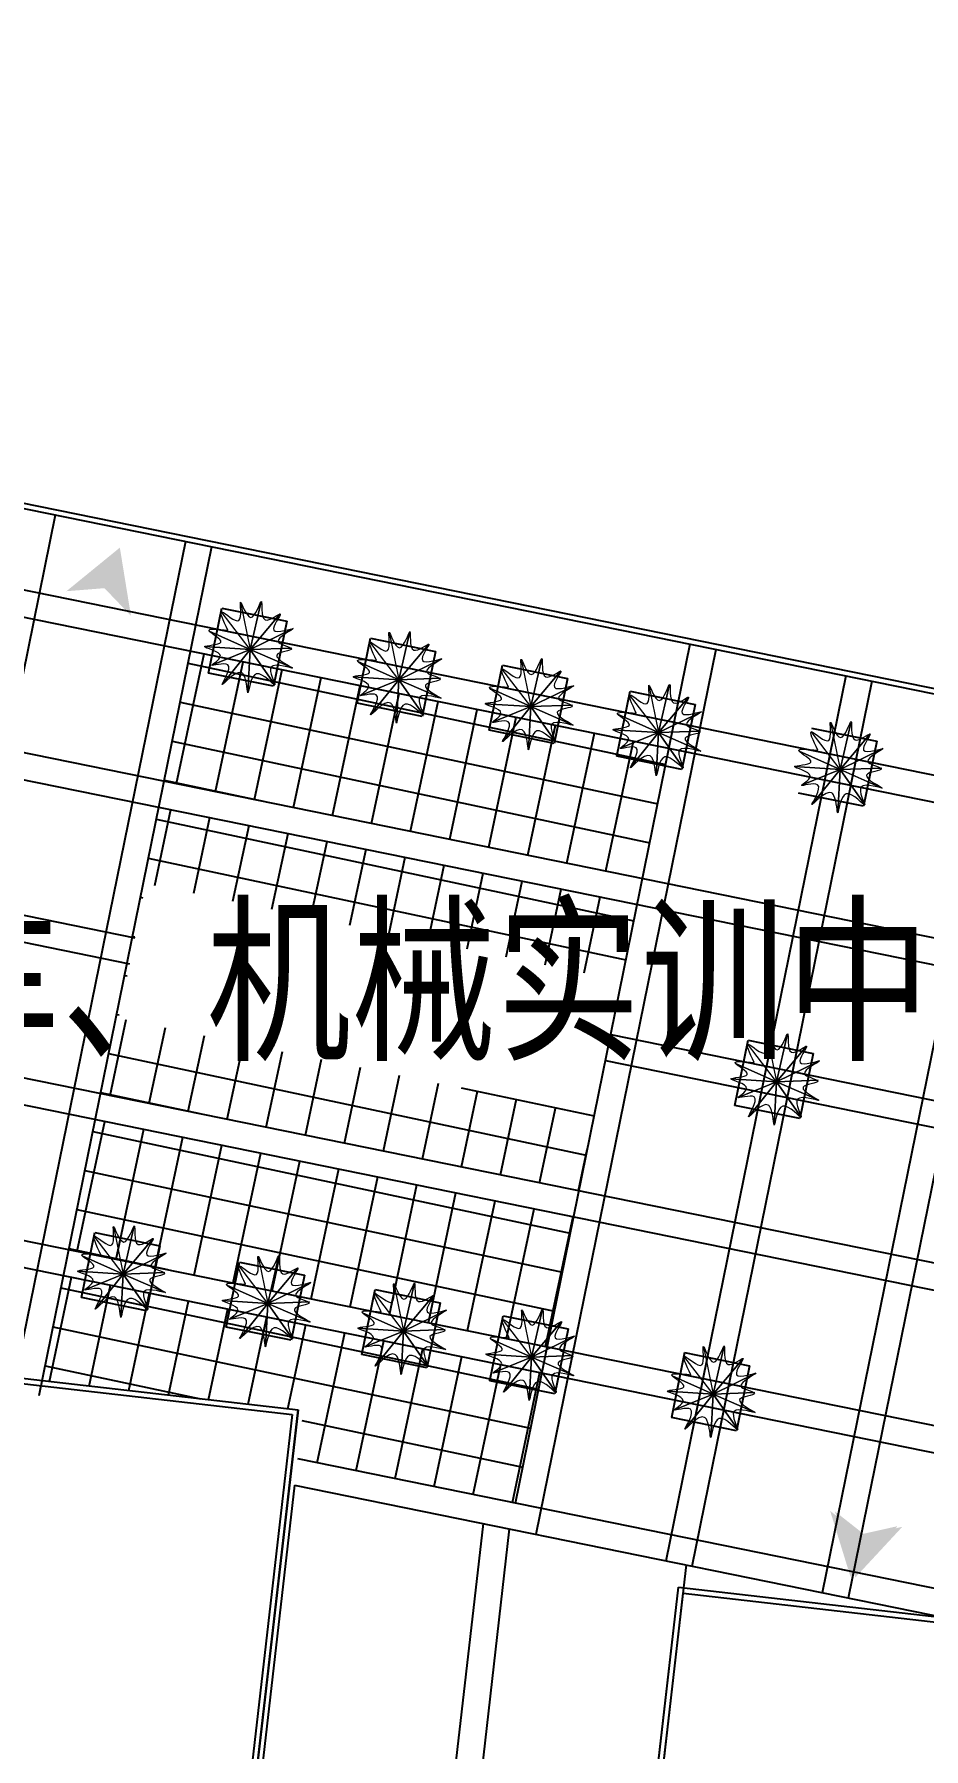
# Model space of a CAD drawing. Extents: x 34159 to 76259, y 14444 to 30378.
# Drawn here: x 34918.9 to 34952.4, y 15344.6 to 15409.2 of the extents above; entities that cross this region are included whole.
import ezdxf

# ---------------------------------------------------------------- set-up
doc = ezdxf.new("R2010")
doc.units = 0
doc.header["$LTSCALE"] = 1000
doc.header["$MEASUREMENT"] = 0
for name, color, linetype in [('2222', 7, 'Continuous'), ('JZ', 2, 'Continuous'), ('PUB_DIM', 3, 'Continuous'), ('PUB_TEXT', 7, 'Continuous'), ('绿化', 3, 'Continuous'), ('铺地', 25, 'Continuous')]:
    doc.layers.add(name, color=color, linetype=linetype)
doc.styles.add('HT', font='simhei.ttf', dxfattribs={"width": 0.8})

msp = doc.modelspace()

# ---------------------------------------------------------------- hatches: boundary and pattern name
at = {"layer": 'PUB_DIM'}
for points in [[(34921.545, 15388.314), (34922.541, 15387.276), (34922.125, 15389.841), (34920.112, 15388.199)], [(34950.004, 15352.678), (34948.875, 15353.568), (34949.641, 15351.086), (34951.408, 15352.991)], [(34950.189, 15352.657), (34949.06, 15353.547), (34949.826, 15351.065), (34951.593, 15352.969)]]:
    msp.add_hatch(color=256, dxfattribs=at).paths.add_polyline_path(points)

# ---------------------------------------------------------------- linework, layer by layer
msp.add_line((34939.177, 15315.919), (34943.166, 15350.691))
at = {"layer": '2222'}
for p, q in [((34925.466, 15385.116), (34925.965, 15387.566)), ((34925.965, 15387.566), (34928.415, 15387.068)), ((34928.415, 15387.068), (34927.916, 15384.618)), ((34931.061, 15383.978), (34931.559, 15386.428)), ((34931.559, 15386.428), (34934.009, 15385.929)), ((34934.009, 15385.929), (34933.511, 15383.48)), ((34927.916, 15384.618), (34925.466, 15385.116)), ((34936.031, 15382.967), (34936.53, 15385.417)), ((34936.53, 15385.417), (34938.98, 15384.918)), ((34938.98, 15384.918), (34938.481, 15382.468)), ((34940.845, 15381.987), (34941.344, 15384.437)), ((34941.344, 15384.437), (34943.794, 15383.939)), ((34933.511, 15383.48), (34931.061, 15383.978)), ((34943.794, 15383.939), (34943.295, 15381.489)), ((34938.481, 15382.468), (34936.031, 15382.967)), ((34948.178, 15383.047), (34950.628, 15382.549)), ((34950.628, 15382.549), (34950.129, 15380.099)), ((34943.295, 15381.489), (34940.845, 15381.987)), ((34950.129, 15380.099), (34947.68, 15380.597)), ((34945.287, 15368.838), (34945.786, 15371.288)), ((34945.786, 15371.288), (34948.236, 15370.789)), ((34948.236, 15370.789), (34947.737, 15368.34)), ((34947.737, 15368.34), (34945.287, 15368.838)), ((34920.682, 15361.598), (34921.18, 15364.048)), ((34921.18, 15364.048), (34923.63, 15363.549)), ((34923.63, 15363.549), (34923.132, 15361.099)), ((34926.129, 15360.49), (34926.628, 15362.939)), ((34926.628, 15362.939), (34929.077, 15362.441)), ((34929.077, 15362.441), (34928.579, 15359.991)), ((34931.236, 15359.451), (34931.734, 15361.901)), ((34931.734, 15361.901), (34934.184, 15361.402)), ((34923.132, 15361.099), (34920.682, 15361.598)), ((34934.184, 15361.402), (34933.686, 15358.952)), ((34928.579, 15359.991), (34926.129, 15360.49)), ((34936.061, 15358.469), (34936.559, 15360.919)), ((34936.559, 15360.919), (34939.009, 15360.421)), ((34939.009, 15360.421), (34938.511, 15357.971)), ((34933.686, 15358.952), (34931.236, 15359.451)), ((34943.394, 15359.529), (34942.895, 15357.079)), ((34943.394, 15359.529), (34945.843, 15359.03)), ((34938.511, 15357.971), (34936.061, 15358.469)), ((34945.843, 15359.03), (34945.345, 15356.58)), ((34945.345, 15356.58), (34942.895, 15357.079))]:
    msp.add_line(p, q, dxfattribs=at)
at = {"layer": 'JZ'}
msp.add_line((34924.275, 15317.628), (34928.834, 15357.368), dxfattribs=at)
for points in [[(35011.797, 15372.323), (35017.787, 15401.718), (34919.795, 15421.659), (34913.813, 15392.262)], [(35011.641, 15372.559), (35017.551, 15401.562), (34919.951, 15421.424), (34914.049, 15392.418)], [(34928.834, 15357.368), (34924.275, 15317.628), (34857.805, 15325.253), (34862.528, 15364.974)], [(34928.612, 15357.192), (34924.099, 15317.85), (34858.027, 15325.429), (34862.703, 15364.752)], [(34943.166, 15350.691), (35002.775, 15343.852), (34998.786, 15309.08), (34939.177, 15315.919)], [(34943.342, 15350.469), (35002.554, 15343.676), (34998.61, 15309.302), (34939.399, 15316.095)]]:
    msp.add_lwpolyline(points, close=True, dxfattribs=at)
at = {"layer": '绿化', "color": 3, "lineweight": 0}
for p, q in [((34926.67, 15387.791), (34927.034, 15386.001)), ((34927.034, 15386.001), (34927.451, 15387.815)), ((34927.451, 15387.815), (34927.034, 15386.001)), ((34927.034, 15386.001), (34925.94, 15387.43)), ((34927.034, 15386.001), (34928.165, 15387.344)), ((34928.165, 15387.344), (34927.034, 15386.001)), ((34927.034, 15386.001), (34925.492, 15386.695)), ((34925.492, 15386.695), (34927.034, 15386.001)), ((34927.034, 15386.001), (34928.651, 15386.79)), ((34928.651, 15386.79), (34927.034, 15386.001)), ((34932.629, 15384.863), (34931.535, 15386.292)), ((34932.265, 15386.653), (34932.629, 15384.863)), ((34932.629, 15384.863), (34933.046, 15386.677)), ((34933.046, 15386.677), (34932.629, 15384.863)), ((34932.629, 15384.863), (34933.76, 15386.206)), ((34933.76, 15386.206), (34932.629, 15384.863)), ((34927.034, 15386.001), (34925.318, 15386.114)), ((34925.318, 15386.114), (34927.034, 15386.001)), ((34927.034, 15386.001), (34925.588, 15385.412)), ((34925.588, 15385.412), (34927.034, 15386.001)), ((34927.034, 15386.001), (34925.974, 15384.684)), ((34925.974, 15384.684), (34927.034, 15386.001)), ((34927.034, 15386.001), (34926.949, 15384.373)), ((34926.949, 15384.373), (34927.034, 15386.001)), ((34927.034, 15386.001), (34928.607, 15386.061)), ((34928.607, 15386.061), (34927.034, 15386.001)), ((34927.034, 15386.001), (34927.963, 15384.671)), ((34927.963, 15384.671), (34927.034, 15386.001)), ((34927.034, 15386.001), (34928.626, 15385.308)), ((34928.626, 15385.308), (34927.034, 15386.001)), ((34932.629, 15384.863), (34931.087, 15385.557)), ((34931.087, 15385.557), (34932.629, 15384.863)), ((34932.629, 15384.863), (34934.246, 15385.652)), ((34934.246, 15385.652), (34932.629, 15384.863)), ((34937.235, 15385.642), (34937.599, 15383.852)), ((34937.599, 15383.852), (34938.016, 15385.666)), ((34938.016, 15385.666), (34937.599, 15383.852)), ((34932.629, 15384.863), (34930.912, 15384.976)), ((34930.912, 15384.976), (34932.629, 15384.863)), ((34932.629, 15384.863), (34934.201, 15384.923)), ((34934.201, 15384.923), (34932.629, 15384.863)), ((34937.599, 15383.852), (34936.505, 15385.281)), ((34937.599, 15383.852), (34938.73, 15385.195)), ((34938.73, 15385.195), (34937.599, 15383.852)), ((34932.629, 15384.863), (34931.182, 15384.274)), ((34931.182, 15384.274), (34932.629, 15384.863)), ((34932.629, 15384.863), (34931.568, 15383.546)), ((34931.568, 15383.546), (34932.629, 15384.863)), ((34932.629, 15384.863), (34932.543, 15383.235)), ((34932.543, 15383.235), (34932.629, 15384.863)), ((34932.629, 15384.863), (34933.558, 15383.533)), ((34933.558, 15383.533), (34932.629, 15384.863)), ((34932.629, 15384.863), (34934.221, 15384.169)), ((34934.221, 15384.169), (34932.629, 15384.863)), ((34937.599, 15383.852), (34936.057, 15384.546)), ((34936.057, 15384.546), (34937.599, 15383.852)), ((34937.599, 15383.852), (34939.216, 15384.641)), ((34939.216, 15384.641), (34937.599, 15383.852)), ((34942.413, 15382.873), (34941.319, 15384.302)), ((34942.049, 15384.662), (34942.413, 15382.873)), ((34942.413, 15382.873), (34942.83, 15384.686)), ((34942.83, 15384.686), (34942.413, 15382.873)), ((34937.599, 15383.852), (34935.883, 15383.964)), ((34935.883, 15383.964), (34937.599, 15383.852)), ((34937.599, 15383.852), (34936.153, 15383.263)), ((34936.153, 15383.263), (34937.599, 15383.852)), ((34937.599, 15383.852), (34936.539, 15382.534)), ((34936.539, 15382.534), (34937.599, 15383.852)), ((34937.599, 15383.852), (34937.514, 15382.224)), ((34937.514, 15382.224), (34937.599, 15383.852)), ((34937.599, 15383.852), (34939.172, 15383.912)), ((34939.172, 15383.912), (34937.599, 15383.852)), ((34937.599, 15383.852), (34938.528, 15382.522)), ((34938.528, 15382.522), (34937.599, 15383.852)), ((34937.599, 15383.852), (34939.191, 15383.158)), ((34939.191, 15383.158), (34937.599, 15383.852)), ((34942.413, 15382.873), (34943.544, 15384.215)), ((34943.544, 15384.215), (34942.413, 15382.873)), ((34942.413, 15382.873), (34944.03, 15383.662)), ((34944.03, 15383.662), (34942.413, 15382.873)), ((34942.413, 15382.873), (34940.697, 15382.985)), ((34940.697, 15382.985), (34942.413, 15382.873)), ((34942.413, 15382.873), (34940.871, 15383.566)), ((34940.871, 15383.566), (34942.413, 15382.873)), ((34948.883, 15383.272), (34949.248, 15381.482)), ((34949.248, 15381.482), (34949.665, 15383.296)), ((34949.665, 15383.296), (34949.248, 15381.482)), ((34942.413, 15382.873), (34940.967, 15382.284)), ((34940.967, 15382.284), (34942.413, 15382.873)), ((34942.413, 15382.873), (34941.353, 15381.555)), ((34941.353, 15381.555), (34942.413, 15382.873)), ((34942.413, 15382.873), (34942.328, 15381.245)), ((34942.328, 15381.245), (34942.413, 15382.873)), ((34942.413, 15382.873), (34943.986, 15382.933)), ((34943.986, 15382.933), (34942.413, 15382.873)), ((34942.413, 15382.873), (34943.342, 15381.543)), ((34943.342, 15381.543), (34942.413, 15382.873)), ((34942.413, 15382.873), (34944.005, 15382.179)), ((34944.005, 15382.179), (34942.413, 15382.873)), ((34949.248, 15381.482), (34948.154, 15382.911)), ((34949.248, 15381.482), (34950.379, 15382.825)), ((34950.379, 15382.825), (34949.248, 15381.482)), ((34949.248, 15381.482), (34947.705, 15382.176)), ((34947.705, 15382.176), (34949.248, 15381.482)), ((34949.248, 15381.482), (34950.864, 15382.271)), ((34950.864, 15382.271), (34949.248, 15381.482)), ((34949.248, 15381.482), (34947.531, 15381.595)), ((34947.531, 15381.595), (34949.248, 15381.482)), ((34949.248, 15381.482), (34947.801, 15380.893)), ((34947.801, 15380.893), (34949.248, 15381.482)), ((34949.248, 15381.482), (34948.187, 15380.165)), ((34948.187, 15380.165), (34949.248, 15381.482)), ((34949.248, 15381.482), (34949.162, 15379.854)), ((34949.162, 15379.854), (34949.248, 15381.482)), ((34949.248, 15381.482), (34950.82, 15381.542)), ((34950.82, 15381.542), (34949.248, 15381.482)), ((34949.248, 15381.482), (34950.177, 15380.152)), ((34950.177, 15380.152), (34949.248, 15381.482)), ((34949.248, 15381.482), (34950.839, 15380.789)), ((34950.839, 15380.789), (34949.248, 15381.482)), ((34946.491, 15371.513), (34946.855, 15369.723)), ((34946.855, 15369.723), (34947.272, 15371.537)), ((34947.272, 15371.537), (34946.855, 15369.723)), ((34946.855, 15369.723), (34945.761, 15371.152)), ((34946.855, 15369.723), (34947.986, 15371.066)), ((34947.986, 15371.066), (34946.855, 15369.723)), ((34946.855, 15369.723), (34945.313, 15370.417)), ((34945.313, 15370.417), (34946.855, 15369.723)), ((34946.855, 15369.723), (34948.472, 15370.512)), ((34948.472, 15370.512), (34946.855, 15369.723)), ((34946.855, 15369.723), (34945.139, 15369.836)), ((34945.139, 15369.836), (34946.855, 15369.723)), ((34946.855, 15369.723), (34945.409, 15369.134)), ((34945.409, 15369.134), (34946.855, 15369.723)), ((34946.855, 15369.723), (34945.795, 15368.406)), ((34945.795, 15368.406), (34946.855, 15369.723)), ((34946.855, 15369.723), (34946.77, 15368.095)), ((34946.77, 15368.095), (34946.855, 15369.723)), ((34946.855, 15369.723), (34948.428, 15369.783)), ((34948.428, 15369.783), (34946.855, 15369.723)), ((34946.855, 15369.723), (34947.784, 15368.393)), ((34947.784, 15368.393), (34946.855, 15369.723)), ((34946.855, 15369.723), (34948.447, 15369.029)), ((34948.447, 15369.029), (34946.855, 15369.723)), ((34921.886, 15364.273), (34922.25, 15362.483)), ((34922.25, 15362.483), (34922.667, 15364.297)), ((34922.667, 15364.297), (34922.25, 15362.483)), ((34922.25, 15362.483), (34921.156, 15363.912)), ((34922.25, 15362.483), (34923.381, 15363.826)), ((34923.381, 15363.826), (34922.25, 15362.483)), ((34922.25, 15362.483), (34920.707, 15363.177)), ((34920.707, 15363.177), (34922.25, 15362.483)), ((34922.25, 15362.483), (34923.867, 15363.272)), ((34923.867, 15363.272), (34922.25, 15362.483)), ((34927.333, 15363.164), (34927.697, 15361.375)), ((34927.697, 15361.375), (34928.114, 15363.189)), ((34928.114, 15363.189), (34927.697, 15361.375)), ((34922.25, 15362.483), (34920.533, 15362.596)), ((34920.533, 15362.596), (34922.25, 15362.483)), ((34922.25, 15362.483), (34920.803, 15361.894)), ((34920.803, 15361.894), (34922.25, 15362.483)), ((34922.25, 15362.483), (34921.189, 15361.165)), ((34921.189, 15361.165), (34922.25, 15362.483)), ((34922.25, 15362.483), (34922.164, 15360.855)), ((34922.164, 15360.855), (34922.25, 15362.483)), ((34922.25, 15362.483), (34923.822, 15362.543)), ((34923.822, 15362.543), (34922.25, 15362.483)), ((34922.25, 15362.483), (34923.179, 15361.153)), ((34923.179, 15361.153), (34922.25, 15362.483)), ((34922.25, 15362.483), (34923.841, 15361.789)), ((34923.841, 15361.789), (34922.25, 15362.483)), ((34927.697, 15361.375), (34926.603, 15362.804)), ((34927.697, 15361.375), (34928.828, 15362.717)), ((34928.828, 15362.717), (34927.697, 15361.375)), ((34927.697, 15361.375), (34926.155, 15362.069)), ((34926.155, 15362.069), (34927.697, 15361.375)), ((34927.697, 15361.375), (34929.314, 15362.164)), ((34929.314, 15362.164), (34927.697, 15361.375)), ((34932.804, 15360.336), (34931.71, 15361.765)), ((34932.439, 15362.126), (34932.804, 15360.336)), ((34932.804, 15360.336), (34933.221, 15362.15)), ((34933.221, 15362.15), (34932.804, 15360.336)), ((34932.804, 15360.336), (34933.935, 15361.679)), ((34933.935, 15361.679), (34932.804, 15360.336)), ((34927.697, 15361.375), (34925.98, 15361.487)), ((34925.98, 15361.487), (34927.697, 15361.375)), ((34927.697, 15361.375), (34926.251, 15360.786)), ((34926.251, 15360.786), (34927.697, 15361.375)), ((34927.697, 15361.375), (34926.637, 15360.057)), ((34926.637, 15360.057), (34927.697, 15361.375)), ((34927.697, 15361.375), (34927.612, 15359.747)), ((34927.612, 15359.747), (34927.697, 15361.375)), ((34927.697, 15361.375), (34929.27, 15361.435)), ((34929.27, 15361.435), (34927.697, 15361.375)), ((34927.697, 15361.375), (34928.626, 15360.045)), ((34928.626, 15360.045), (34927.697, 15361.375)), ((34927.697, 15361.375), (34929.289, 15360.681)), ((34929.289, 15360.681), (34927.697, 15361.375)), ((34932.804, 15360.336), (34931.261, 15361.03)), ((34931.261, 15361.03), (34932.804, 15360.336)), ((34932.804, 15360.336), (34934.421, 15361.125)), ((34934.421, 15361.125), (34932.804, 15360.336)), ((34937.265, 15361.144), (34937.629, 15359.354)), ((34937.629, 15359.354), (34938.046, 15361.168)), ((34938.046, 15361.168), (34937.629, 15359.354)), ((34932.804, 15360.336), (34931.087, 15360.448)), ((34931.087, 15360.448), (34932.804, 15360.336)), ((34932.804, 15360.336), (34934.376, 15360.396)), ((34934.376, 15360.396), (34932.804, 15360.336)), ((34937.629, 15359.354), (34936.535, 15360.783)), ((34937.629, 15359.354), (34938.76, 15360.697)), ((34938.76, 15360.697), (34937.629, 15359.354)), ((34932.804, 15360.336), (34931.357, 15359.747)), ((34931.357, 15359.747), (34932.804, 15360.336)), ((34932.804, 15360.336), (34931.743, 15359.018)), ((34931.743, 15359.018), (34932.804, 15360.336)), ((34932.804, 15360.336), (34932.718, 15358.708)), ((34932.718, 15358.708), (34932.804, 15360.336)), ((34932.804, 15360.336), (34933.733, 15359.006)), ((34933.733, 15359.006), (34932.804, 15360.336)), ((34932.804, 15360.336), (34934.395, 15359.642)), ((34934.395, 15359.642), (34932.804, 15360.336)), ((34937.629, 15359.354), (34936.086, 15360.048)), ((34936.086, 15360.048), (34937.629, 15359.354)), ((34937.629, 15359.354), (34939.246, 15360.143)), ((34939.246, 15360.143), (34937.629, 15359.354)), ((34944.099, 15359.754), (34944.463, 15357.964)), ((34944.463, 15357.964), (34944.88, 15359.778)), ((34944.88, 15359.778), (34944.463, 15357.964)), ((34937.629, 15359.354), (34935.912, 15359.467)), ((34935.912, 15359.467), (34937.629, 15359.354)), ((34937.629, 15359.354), (34936.182, 15358.765)), ((34936.182, 15358.765), (34937.629, 15359.354)), ((34937.629, 15359.354), (34936.568, 15358.037)), ((34936.568, 15358.037), (34937.629, 15359.354)), ((34937.629, 15359.354), (34937.543, 15357.726)), ((34937.543, 15357.726), (34937.629, 15359.354)), ((34937.629, 15359.354), (34939.201, 15359.414)), ((34939.201, 15359.414), (34937.629, 15359.354)), ((34937.629, 15359.354), (34938.558, 15358.025)), ((34938.558, 15358.025), (34937.629, 15359.354)), ((34937.629, 15359.354), (34939.22, 15358.661)), ((34939.22, 15358.661), (34937.629, 15359.354)), ((34944.463, 15357.964), (34943.369, 15359.393)), ((34944.463, 15357.964), (34945.594, 15359.307)), ((34945.594, 15359.307), (34944.463, 15357.964)), ((34944.463, 15357.964), (34942.921, 15358.658)), ((34942.921, 15358.658), (34944.463, 15357.964)), ((34944.463, 15357.964), (34946.08, 15358.753)), ((34946.08, 15358.753), (34944.463, 15357.964)), ((34944.463, 15357.964), (34942.746, 15358.077)), ((34942.746, 15358.077), (34944.463, 15357.964)), ((34944.463, 15357.964), (34943.016, 15357.375)), ((34943.016, 15357.375), (34944.463, 15357.964)), ((34944.463, 15357.964), (34943.402, 15356.646)), ((34943.402, 15356.646), (34944.463, 15357.964)), ((34944.463, 15357.964), (34944.377, 15356.336)), ((34944.377, 15356.336), (34944.463, 15357.964)), ((34944.463, 15357.964), (34946.035, 15358.024)), ((34946.035, 15358.024), (34944.463, 15357.964)), ((34944.463, 15357.964), (34945.392, 15356.634)), ((34945.392, 15356.634), (34944.463, 15357.964)), ((34944.463, 15357.964), (34946.055, 15357.27)), ((34946.055, 15357.27), (34944.463, 15357.964))]:
    msp.add_line(p, q, dxfattribs=at)
for points in [[(34926.194, 15386.734), (34925.803, 15386.771), (34925.076, 15386.839), (34926.416, 15386.171), (34924.726, 15386.162), (34926.347, 15385.868), (34925.208, 15385.233), (34926.671, 15385.749), (34925.524, 15384.084), (34926.575, 15385.353), (34926.918, 15384.881), (34926.929, 15383.854), (34927.095, 15385.674), (34928.306, 15384.161), (34927.387, 15385.74), (34929.288, 15385.029), (34927.45, 15385.879), (34928.881, 15385.967), (34928.318, 15386.163), (34927.823, 15386.359), (34929.281, 15387.058), (34927.447, 15386.369), (34928.532, 15387.722), (34927.335, 15386.679), (34927.585, 15388.423), (34927.066, 15386.614), (34926.53, 15388.371), (34926.847, 15386.605), (34925.69, 15387.808), (34926.025, 15387.094), (34926.194, 15386.734)], [(34931.789, 15385.596), (34931.398, 15385.633), (34930.671, 15385.701), (34932.011, 15385.033), (34930.321, 15385.024), (34931.942, 15384.73), (34930.802, 15384.095), (34932.266, 15384.611), (34931.118, 15382.946), (34932.17, 15384.214), (34932.513, 15383.743), (34932.524, 15382.716), (34932.69, 15384.535), (34933.901, 15383.023), (34932.981, 15384.602), (34934.883, 15383.891), (34933.045, 15384.741), (34934.476, 15384.829), (34933.913, 15385.024), (34933.417, 15385.221), (34934.876, 15385.92), (34933.042, 15385.231), (34934.127, 15386.584), (34932.93, 15385.541), (34933.18, 15387.285), (34932.661, 15385.476), (34932.124, 15387.233), (34932.442, 15385.467), (34931.285, 15386.67), (34931.62, 15385.956), (34931.789, 15385.596)], [(34936.759, 15384.585), (34936.368, 15384.622), (34935.641, 15384.69), (34936.981, 15384.022), (34935.291, 15384.013), (34936.912, 15383.718), (34935.773, 15383.084), (34937.236, 15383.6), (34936.089, 15381.935), (34937.14, 15383.203), (34937.483, 15382.732), (34937.494, 15381.704), (34937.66, 15383.524), (34938.871, 15382.012), (34937.952, 15383.591), (34939.853, 15382.88), (34938.015, 15383.73), (34939.446, 15383.818), (34938.883, 15384.013), (34938.388, 15384.21), (34939.846, 15384.908), (34938.012, 15384.22), (34939.097, 15385.573), (34937.9, 15384.53), (34938.15, 15386.274), (34937.631, 15384.464), (34937.095, 15386.222), (34937.412, 15384.455), (34936.255, 15385.659), (34936.59, 15384.945), (34936.759, 15384.585)], [(34941.573, 15383.606), (34941.182, 15383.642), (34940.455, 15383.711), (34941.795, 15383.043), (34940.105, 15383.033), (34941.726, 15382.739), (34940.587, 15382.104), (34942.05, 15382.62), (34940.903, 15380.955), (34941.954, 15382.224), (34942.297, 15381.753), (34942.308, 15380.725), (34942.474, 15382.545), (34943.685, 15381.032), (34942.766, 15382.612), (34944.667, 15381.901), (34942.829, 15382.75), (34944.26, 15382.838), (34943.697, 15383.034), (34943.202, 15383.23), (34944.66, 15383.929), (34942.826, 15383.241), (34943.911, 15384.593), (34942.714, 15383.551), (34942.964, 15385.294), (34942.445, 15383.485), (34941.909, 15385.243), (34942.226, 15383.476), (34941.069, 15384.68), (34941.404, 15383.966), (34941.573, 15383.606)], [(34948.408, 15382.215), (34948.017, 15382.252), (34947.29, 15382.32), (34948.63, 15381.652), (34946.939, 15381.643), (34948.56, 15381.349), (34947.421, 15380.714), (34948.885, 15381.23), (34947.737, 15379.565), (34948.789, 15380.834), (34949.131, 15380.362), (34949.143, 15379.335), (34949.308, 15381.155), (34950.52, 15379.642), (34949.6, 15381.221), (34951.502, 15380.51), (34949.663, 15381.36), (34951.094, 15381.448), (34950.532, 15381.644), (34950.036, 15381.84), (34951.494, 15382.539), (34949.66, 15381.85), (34950.745, 15383.203), (34949.548, 15382.16), (34949.798, 15383.904), (34949.279, 15382.095), (34948.743, 15383.852), (34949.061, 15382.086), (34947.904, 15383.289), (34948.239, 15382.575), (34948.408, 15382.215)], [(34946.015, 15370.456), (34945.624, 15370.493), (34944.897, 15370.561), (34946.237, 15369.893), (34944.547, 15369.884), (34946.168, 15369.59), (34945.029, 15368.955), (34946.492, 15369.471), (34945.345, 15367.806), (34946.396, 15369.075), (34946.739, 15368.603), (34946.75, 15367.576), (34946.916, 15369.395), (34948.127, 15367.883), (34947.208, 15369.462), (34949.109, 15368.751), (34947.271, 15369.601), (34948.702, 15369.689), (34948.14, 15369.884), (34947.644, 15370.081), (34949.102, 15370.78), (34947.268, 15370.091), (34948.353, 15371.444), (34947.156, 15370.401), (34947.406, 15372.145), (34946.887, 15370.336), (34946.351, 15372.093), (34946.668, 15370.327), (34945.511, 15371.53), (34945.846, 15370.816), (34946.015, 15370.456)], [(34921.41, 15363.216), (34921.019, 15363.253), (34920.292, 15363.321), (34921.632, 15362.653), (34919.941, 15362.644), (34921.563, 15362.349), (34920.423, 15361.715), (34921.887, 15362.231), (34920.739, 15360.566), (34921.791, 15361.834), (34922.134, 15361.363), (34922.145, 15360.335), (34922.31, 15362.155), (34923.522, 15360.643), (34922.602, 15362.222), (34924.504, 15361.511), (34922.665, 15362.361), (34924.096, 15362.449), (34923.534, 15362.644), (34923.038, 15362.841), (34924.496, 15363.539), (34922.663, 15362.851), (34923.748, 15364.204), (34922.551, 15363.161), (34922.801, 15364.905), (34922.281, 15363.095), (34921.745, 15364.853), (34922.063, 15363.086), (34920.906, 15364.29), (34921.241, 15363.576), (34921.41, 15363.216)], [(34926.857, 15362.108), (34926.466, 15362.145), (34925.739, 15362.213), (34927.079, 15361.545), (34925.389, 15361.536), (34927.01, 15361.241), (34925.87, 15360.607), (34927.334, 15361.123), (34926.186, 15359.457), (34927.238, 15360.726), (34927.581, 15360.255), (34927.592, 15359.227), (34927.758, 15361.047), (34928.969, 15359.535), (34928.049, 15361.114), (34929.951, 15360.403), (34928.113, 15361.253), (34929.544, 15361.341), (34928.981, 15361.536), (34928.486, 15361.732), (34929.944, 15362.431), (34928.11, 15361.743), (34929.195, 15363.096), (34927.998, 15362.053), (34928.248, 15363.797), (34927.729, 15361.987), (34927.192, 15363.745), (34927.51, 15361.978), (34926.353, 15363.182), (34926.688, 15362.468), (34926.857, 15362.108)], [(34931.964, 15361.069), (34931.573, 15361.106), (34930.846, 15361.174), (34932.186, 15360.506), (34930.495, 15360.497), (34932.116, 15360.202), (34930.977, 15359.568), (34932.441, 15360.084), (34931.293, 15358.419), (34932.345, 15359.687), (34932.687, 15359.216), (34932.699, 15358.188), (34932.864, 15360.008), (34934.076, 15358.496), (34933.156, 15360.075), (34935.058, 15359.364), (34933.219, 15360.214), (34934.65, 15360.302), (34934.088, 15360.497), (34933.592, 15360.694), (34935.05, 15361.392), (34933.216, 15360.704), (34934.302, 15362.057), (34933.104, 15361.014), (34933.355, 15362.758), (34932.835, 15360.948), (34932.299, 15362.706), (34932.617, 15360.939), (34931.46, 15362.143), (34931.795, 15361.429), (34931.964, 15361.069)], [(34936.789, 15360.087), (34936.398, 15360.124), (34935.671, 15360.193), (34937.011, 15359.524), (34935.32, 15359.515), (34936.942, 15359.221), (34935.802, 15358.586), (34937.266, 15359.102), (34936.118, 15357.437), (34937.17, 15358.706), (34937.513, 15358.234), (34937.524, 15357.207), (34937.689, 15359.027), (34938.901, 15357.514), (34937.981, 15359.093), (34939.883, 15358.382), (34938.044, 15359.232), (34939.475, 15359.32), (34938.913, 15359.516), (34938.417, 15359.712), (34939.875, 15360.411), (34938.042, 15359.723), (34939.127, 15361.075), (34937.93, 15360.032), (34938.18, 15361.776), (34937.66, 15359.967), (34937.124, 15361.724), (34937.442, 15359.958), (34936.285, 15361.161), (34936.62, 15360.447), (34936.789, 15360.087)], [(34943.623, 15358.697), (34943.232, 15358.734), (34942.505, 15358.802), (34943.845, 15358.134), (34942.155, 15358.125), (34943.776, 15357.83), (34942.636, 15357.196), (34944.1, 15357.712), (34942.952, 15356.047), (34944.004, 15357.315), (34944.347, 15356.844), (34944.358, 15355.816), (34944.524, 15357.636), (34945.735, 15356.124), (34944.815, 15357.703), (34946.717, 15356.992), (34944.879, 15357.842), (34946.31, 15357.93), (34945.747, 15358.125), (34945.252, 15358.322), (34946.71, 15359.02), (34944.876, 15358.332), (34945.961, 15359.685), (34944.764, 15358.642), (34945.014, 15360.386), (34944.495, 15358.576), (34943.958, 15360.334), (34944.276, 15358.567), (34943.119, 15359.771), (34943.454, 15359.057), (34943.623, 15358.697)]]:
    msp.add_open_spline(points, degree=3, knots=[0, 0, 0, 0, 789.599617, 1468.1889, 2185.683253, 2966.644267, 3488.865037, 4163.95761, 5037.701018, 6009.288263, 6168.27283, 6910.292798, 7787.326321, 8694.876024, 9465.180434, 10363.141537, 11223.683602, 11903.730678, 12278.742471, 12556.868734, 13397.199445, 14216.451517, 14956.571912, 15638.779964, 16432.649257, 17243.169237, 18024.859298, 18801.328114, 19602.91567, 20418.43355, 20418.43355, 20418.43355, 20418.43355], dxfattribs=at)
at = {"layer": '铺地', "color": 42}
for p, q in [((34862.157, 15399.71), (35016.281, 15368.355)), ((34861.882, 15398.745), (35016.081, 15367.376)), ((34861.018, 15393.819), (35015.083, 15362.476)), ((34861.139, 15392.774), (35014.883, 15361.496)), ((34913.2, 15359.107), (34919.705, 15391.08)), ((34918.1, 15358.11), (34924.604, 15390.083)), ((34919.08, 15357.911), (34925.584, 15389.883)), ((34937.022, 15353.865), (34943.604, 15386.216)), ((34924.257, 15380.954), (34925.296, 15385.845)), ((34925.727, 15380.655), (34926.766, 15385.546)), ((34937.803, 15352.686), (34944.584, 15386.017)), ((34924.691, 15385.492), (34942.679, 15381.669)), ((34927.197, 15380.356), (34928.236, 15385.247)), ((34928.667, 15380.057), (34929.706, 15384.947)), ((34942.703, 15351.689), (34949.483, 15385.02)), ((34930.137, 15379.758), (34931.176, 15384.648)), ((34931.606, 15379.458), (34932.646, 15384.349)), ((34943.682, 15351.49), (34950.463, 15384.821)), ((34924.392, 15384.022), (34942.38, 15380.199)), ((34933.076, 15379.159), (34934.116, 15384.05)), ((34934.546, 15378.86), (34935.586, 15383.751)), ((34948.582, 15350.493), (34955.363, 15383.824)), ((34949.562, 15350.294), (34956.343, 15383.624)), ((34936.016, 15378.561), (34937.056, 15383.452)), ((34937.486, 15378.262), (34938.526, 15383.153)), ((34924.093, 15382.552), (34942.081, 15378.729)), ((34938.956, 15377.963), (34939.996, 15382.854)), ((34940.426, 15377.664), (34941.466, 15382.555)), ((34859.776, 15381.826), (35012.687, 15350.718)), ((34923.794, 15381.082), (34927.582, 15380.277)), ((34859.652, 15380.83), (35012.487, 15349.738)), ((34923.442, 15377.122), (34924.049, 15379.976)), ((34923.495, 15379.612), (34941.482, 15375.789)), ((34924.912, 15376.823), (34925.519, 15379.676)), ((34926.382, 15376.524), (34926.989, 15379.377)), ((34927.852, 15376.225), (34928.459, 15379.078)), ((34929.322, 15375.926), (34929.929, 15378.779)), ((34930.792, 15375.626), (34931.399, 15378.48)), ((34923.196, 15378.143), (34941.183, 15374.319)), ((34932.262, 15375.327), (34932.868, 15378.181)), ((34933.732, 15375.028), (34934.338, 15377.882)), ((34935.202, 15374.729), (34935.808, 15377.583)), ((34936.672, 15374.43), (34937.278, 15377.284)), ((34915.593, 15376.593), (34922.688, 15375.15)), ((34922.897, 15376.673), (34922.994, 15376.652)), ((34938.142, 15374.131), (34938.748, 15376.985)), ((34939.612, 15373.832), (34940.218, 15376.686)), ((34859.032, 15375.854), (35011.489, 15344.839)), ((34915.394, 15375.613), (34922.489, 15374.17)), ((34922.598, 15375.203), (34922.695, 15375.182)), ((34858.908, 15374.859), (35011.29, 15343.859)), ((34922.299, 15373.733), (34922.396, 15373.712)), ((34921.762, 15369.215), (34922.368, 15372.069)), ((34921.999, 15372.263), (34922.097, 15372.242)), ((34923.232, 15368.916), (34923.838, 15371.77)), ((34924.702, 15368.617), (34925.308, 15371.471)), ((34940.611, 15371.504), (34965.204, 15366.501)), ((34921.7, 15370.793), (34939.688, 15366.969)), ((34926.172, 15368.318), (34926.778, 15371.172)), ((34927.641, 15368.019), (34928.248, 15370.873)), ((34929.111, 15367.72), (34929.718, 15370.574)), ((34930.581, 15367.421), (34931.188, 15370.275)), ((34940.411, 15370.524), (34965.005, 15365.521)), ((34932.051, 15367.122), (34932.658, 15369.976)), ((34933.521, 15366.823), (34934.128, 15369.677)), ((34934.985, 15369.503), (34939.987, 15368.439)), ((34921.401, 15369.323), (34925.139, 15368.528)), ((34934.991, 15366.524), (34935.598, 15369.378)), ((34936.461, 15366.225), (34937.068, 15369.079)), ((34937.931, 15365.926), (34938.538, 15368.78)), ((34920.514, 15363.346), (34921.554, 15368.237)), ((34921.102, 15367.853), (34939.09, 15364.029)), ((34921.984, 15363.047), (34923.024, 15367.938)), ((34923.454, 15362.748), (34924.494, 15367.639)), ((34924.924, 15362.449), (34925.964, 15367.34)), ((34926.394, 15362.15), (34927.434, 15367.041)), ((34939.401, 15365.627), (34939.729, 15367.171)), ((34920.803, 15366.383), (34938.791, 15362.56)), ((34927.864, 15361.851), (34928.904, 15366.742)), ((34929.334, 15361.552), (34930.373, 15366.443)), ((34930.804, 15361.253), (34931.843, 15366.144)), ((34932.274, 15360.954), (34933.313, 15365.845)), ((34933.744, 15360.655), (34934.783, 15365.546)), ((34920.504, 15364.913), (34938.492, 15361.09)), ((34935.214, 15360.356), (34936.253, 15365.247)), ((34936.684, 15360.057), (34937.723, 15364.948)), ((34938.154, 15359.758), (34939.193, 15364.649)), ((34920.205, 15363.443), (34923.917, 15362.654)), ((34919.472, 15358.442), (34920.306, 15362.368)), ((34919.906, 15361.973), (34937.894, 15358.15)), ((34920.969, 15358.27), (34921.776, 15362.069)), ((34922.466, 15358.098), (34923.246, 15361.77)), ((34923.963, 15357.926), (34924.716, 15361.471)), ((34925.46, 15357.755), (34926.186, 15361.172)), ((34919.607, 15360.503), (34937.595, 15356.68)), ((34926.957, 15357.583), (34927.656, 15360.873)), ((34928.454, 15357.411), (34929.126, 15360.574)), ((34929.556, 15355.384), (34930.596, 15360.275)), ((34931.026, 15355.085), (34932.066, 15359.976)), ((34932.496, 15354.786), (34933.536, 15359.677)), ((34933.966, 15354.487), (34935.006, 15359.378)), ((34935.436, 15354.188), (34936.476, 15359.079)), ((34919.308, 15359.033), (34925.164, 15357.788)), ((34936.906, 15353.889), (34937.946, 15358.78)), ((34928.976, 15356.978), (34937.296, 15355.21)), ((34928.811, 15355.536), (34964.86, 15348.202)), ((34928.698, 15354.538), (34923.888, 15312.634)), ((34928.696, 15354.538), (34953.358, 15349.521)), ((34935.809, 15353.092), (34931.069, 15311.81)), ((34936.792, 15352.891), (34932.063, 15311.696)), ((34943.452, 15351.537), (34938.79, 15310.924))]:
    msp.add_line(p, q, dxfattribs=at)

# ---------------------------------------------------------------- texts
at = {"layer": 'PUB_TEXT', "color": 7, "style": 'HT', "width": 0.8}
msp.add_text('汽车、机械实训中心', height=5, dxfattribs=at).set_placement((34909.01, 15371.044))

doc.saveas('drawing.dxf')
